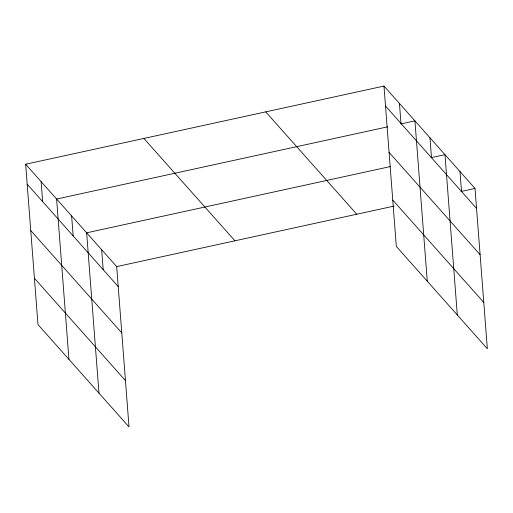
<?xml version="1.0" encoding="UTF-8"?>
<svg xmlns="http://www.w3.org/2000/svg" width="513" height="513" viewBox="0 0 513 513"><rect width="100%" height="100%" fill="white"/><g stroke="black" fill="none" stroke-linecap="round" stroke-linejoin="round"><path stroke-width="0.77" d="M25.65 164.231L116.682 266.6L129.019 426.931L37.988 324.562L25.65 164.231L383.98 86.069L475.012 188.438L487.35 348.769L396.318 246.4L383.98 86.069M387.7 126.814L56.603 199.038L68.941 359.369M400.929 123.928L414.927 120.869L427.265 281.207M390.515 166.533L86.646 232.819L98.983 393.15M430.971 157.709L444.97 154.65L457.307 314.988M116.682 266.6L394.106 206.085M461.007 191.49L475.012 188.438M385.513 106.044L476.551 208.413M389.078 152.361L480.117 254.73M392.753 200.083L483.785 302.452M265.728 111.86L356.766 214.229M143.897 138.433L234.935 240.802M27.189 184.212L118.221 286.581M30.754 230.523L121.786 332.899M34.422 278.245L125.461 380.614M459.994 171.547L461.527 191.522M429.952 137.76L431.491 157.741M399.454 103.466L400.993 123.447M101.664 249.709L103.203 269.691M71.621 215.928L73.16 235.903M41.123 181.634L42.662 201.609"/></g></svg>
